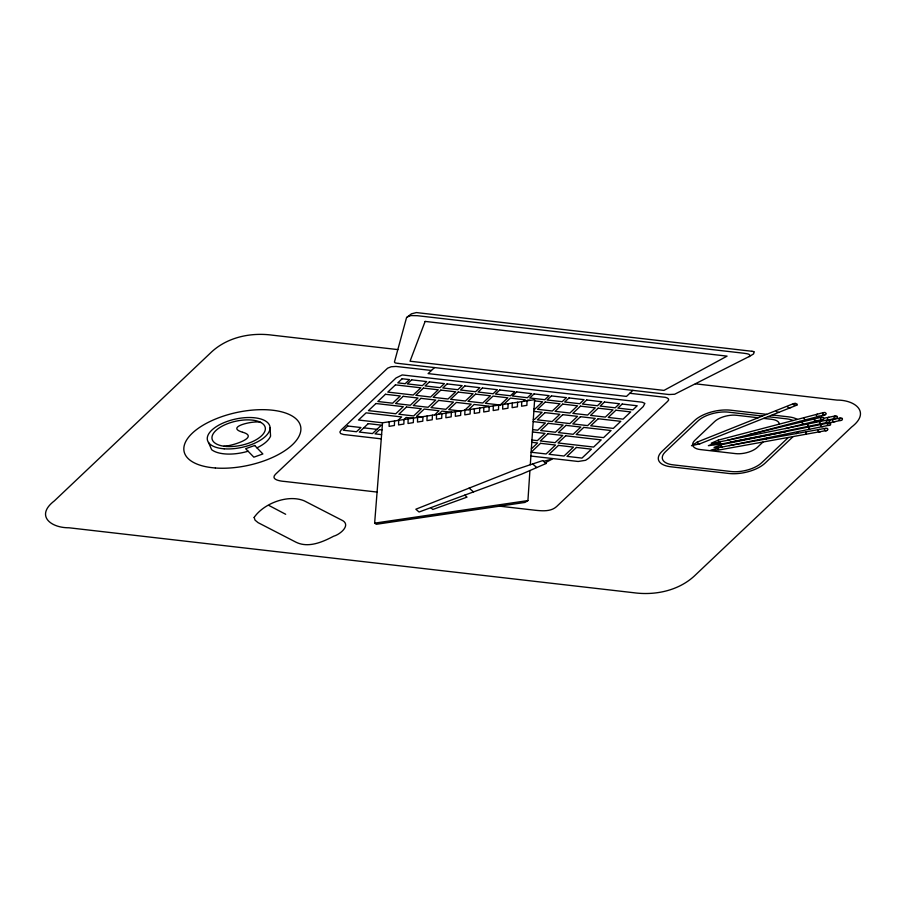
<?xml version="1.0" encoding="UTF-8"?>
<svg xmlns="http://www.w3.org/2000/svg" width="906" height="906" viewBox="0 0 906 906"><rect width="100%" height="100%" fill="white"/><g stroke="black" fill="none" stroke-linecap="round" stroke-linejoin="round"><path stroke-width="1.36" d="M394.529 420.962L394.404 425.492L389.093 426.364L389.218 421.766M403.985 419.523L403.861 424.053L398.561 424.925L398.685 420.327M413.453 418.085L413.329 422.615L408.017 423.487L408.153 418.889M422.921 416.647L422.796 421.177L417.485 422.049L417.609 417.451M432.377 415.208L432.253 419.738L426.953 420.611L427.077 416.013M441.845 413.77L441.72 418.3L436.409 419.172L436.545 414.574M451.313 412.332L451.188 416.862L445.877 417.734L446.001 413.136M460.769 410.894L460.644 415.424L455.333 416.296L455.469 411.698M470.237 409.455L470.112 413.985L464.801 414.857L464.937 410.259M479.693 408.017L479.568 412.547L474.268 413.419L474.393 408.821M489.161 406.579L489.036 411.109L483.725 411.981L483.861 407.383M498.628 405.141L498.504 409.671L493.192 410.543L493.317 405.945M508.085 403.702L507.96 408.232L502.66 409.104L502.785 404.506M517.553 402.264L517.428 406.794L512.116 407.655L512.252 403.068M521.709 401.63L521.584 406.216L526.896 405.356L527.02 400.826L527.79 400.09L530.078 400.35M530.304 464.744L534.631 399.659L382.536 422.785L374.642 523.136L376.33 524.28L524.97 502.434L527.926 500.576L529.919 470.531M398.198 363.408L395.209 362.921L394.438 362.038L406.556 317.576L411.403 313.838L416.398 312.57L751.969 351.279M749.579 356.262C751.176 353.646 745.581 353.657 743.566 353.204L417.326 315.696L410.962 315.571L407.27 316.896M798.22 431.72L796.295 433.578M434.518 367.542L428.119 373.6L626.476 396.409L632.875 390.35M397.938 420.441L401.641 416.941L366.092 412.853L358.527 420.022L382.536 422.785M403.917 419.535L406.115 417.451L412.649 418.21M434.676 414.857L438.991 410.758L424.201 409.059L416.59 416.273L421.562 416.851M438.595 414.269L441.935 411.098L451.879 412.241M464.653 410.305L471.165 404.133L456.375 402.434L448.753 409.648L460.237 410.973M468.572 409.705L474.098 404.472L488.889 406.171L488.334 406.703M500.316 404.88L507.802 397.791L493.011 396.092L485.39 403.306L499.772 404.959M503.793 404.348L510.395 398.096L525.186 399.795L523.543 401.347M531.358 448.878L537.586 442.977L531.799 442.309M762.875 442.151L757.359 447.371A16.195 7.35 -12.2 0 1 735.513 453.612L700.338 449.569A16.195 7.35 -12.2 0 1 692.807 445.401M766.216 438.98L767.291 437.96M788.186 437.632L761.64 462.785A22.661 10.294 -12.2 0 1 731.063 471.516L673.011 464.835A22.661 10.294 -12.2 0 1 665.491 451.72L698.028 420.905A22.661 10.294 -12.2 0 1 728.605 412.162L762.376 416.047M792.909 436.783L765.049 463.17A26.738 12.14 -12.2 0 1 728.99 473.476L670.938 466.794A26.738 12.14 -12.2 0 1 662.071 451.335L694.608 420.509A26.738 12.14 -12.2 0 1 730.678 410.203L766.657 414.348M818.39 429.897L819.477 429.399M824.766 428.742L827.11 428.244M827.529 430.339L718.979 449.988L710.938 450.123L721.119 447.088M820.168 421.732L821.153 421.279M827.824 417.711L828.82 417.258M821.232 424.699L822.229 424.246M826.532 420.441L828.956 419.999M834.2 416.42L836.612 415.979M827.608 423.408L830.021 422.966M829.364 422.049L721.142 444.087L712.977 444.416L720.746 441.641L827.529 419.988M832.908 419.75L833.905 419.297M837.031 418.028L828.503 419.965M830.485 424.971L722.207 447.043L714.041 447.383L721.822 444.608L828.594 422.955M839.273 418.459L841.697 418.028M842.104 420.067L829.194 422.887M793.26 403.804L795.23 403.249L797.189 404.155M797.099 405.039L699.874 443.815L691.471 445.707L697.518 441.958L793.735 403.532M814.528 419.082L815.377 418.697M820.847 417.564L822.931 417.066L824.166 418.187L835.185 415.967M823.848 419.138L785.445 428.527M816.566 414.552L817.348 414.178M822.829 412.91L824.89 412.411L826.227 413.498M825.955 414.461L727.473 440.282M751.957 351.29A19.264 8.743 -12.2 0 1 754.29 351.732L753.554 353.929L749.092 356.67M791.131 407.474L789.273 407.847L787.518 407.032M545.219 462.785L552.298 459.036L543.543 461.335M668.968 394.529L674.653 394.246L749.455 356.375M796.68 405.288L793.214 404.688M819.183 416.364L817.438 416.534L816.317 415.514M817.008 420.928L815.298 421.097L814.256 420.067M715.683 442.728L708.345 445.684L720.395 444.11M829.987 419.637L828.333 419.727M822.331 423.657L820.655 423.748M835.072 421.675L833.395 421.766M823.418 426.613L821.765 426.726M820.326 431.868L818.854 431.935M825.128 414.835L823.543 414.846L822.58 413.861M823.022 419.512L821.527 419.546L820.564 418.527M823.611 412.536L718.56 440.044L711.221 443.181L718.503 442.445M829.534 425.412L828.163 425.435M748.583 434.778L821.685 417.168M828.39 422.468L827.019 422.445M841.13 420.486L839.771 420.475M836.023 418.447L834.709 418.436M829.217 420.248L840.27 418.006M826.385 430.803L825.241 430.792M785.4 431.72L730.225 442.253M729.137 445.65L825.864 428.255M223.895 446.216C230.804 446.386 260.554 437.281 242.548 432.196M374.642 523.136L527.926 500.576M260.894 422.49C255.82 419.965 224.575 426.613 242.106 432.071M398.368 363.419L668.877 394.518M397.847 349.603L272.253 335.163C250.283 332.196 226.296 337.372 210.147 353.306L54.417 500.837C35.119 515.571 50.645 527.915 68.935 527.779L633.747 592.728C655.718 595.684 679.704 590.508 695.853 574.585L851.583 427.054C870.881 412.321 855.355 399.965 837.065 400.101L695.389 383.816M431.437 370.463L395.945 366.443L391.188 366.749L387.621 368.187L275.413 474.336C269.977 479.942 281.324 481.245 284.96 481.482L377.089 492.071M629.795 393.272L663.373 397.122C665.774 396.987 670.961 398.81 667.631 401.369L556.499 506.658C550.837 511.72 542.569 510.984 535.559 510.293L499.614 506.16M772.297 414.993L788.73 416.885A26.738 12.14 -12.2 0 1 797.371 419.41M768.005 416.703L786.657 418.844A22.661 10.294 -12.2 0 1 793.101 420.531M758.096 417.757L736.533 415.276A16.195 7.35 -12.2 0 0 714.687 421.517L694.97 440.191A16.195 7.35 -12.2 0 0 692.705 444.937M763.713 418.402L771.708 419.319A16.195 7.35 -12.2 0 1 779.364 424.121M534.551 400.871L542.581 401.788L534.959 409.014L534.019 408.9M533.849 411.347L542.071 412.287L534.449 419.501L533.317 419.376M533.17 421.596L545.355 422.989L537.734 430.203L532.637 429.625M532.479 431.981L544.982 433.419L537.371 440.633L531.947 440.01M363.77 427.847L376.93 429.365M381.981 429.942L379.489 429.659L375.05 433.872L381.607 434.631M381.279 438.855L343.499 434.495L340.622 433.555L339.863 431.992L341.279 429.84L396.047 377.961L402.207 374.937L642.15 402.196L644.879 403.385L643.26 406.534L588.64 458.289L585.593 460.305L578.153 461.471L530.882 456.046M778.684 412.411L777.767 412.151A6.297 2.854 -12.2 0 1 776.068 410.69M699.817 443.804L698.934 443.544A6.297 2.854 -12.2 0 1 697.201 442.071M805.615 419.886L804.981 419.501A6.297 2.854 -12.2 0 1 804.279 417.7M269.003 505.503L285.673 514.28M803.305 424.212L802.716 423.804M719.262 442.151L718.707 441.743A5.991 2.718 -12.2 0 1 718.288 441.188M808.571 426.454L808.084 426.035A6.308 2.865 -12.2 0 1 807.812 424.121M809.613 429.399L809.149 429.002A6.297 2.854 -12.2 0 1 808.911 427.043M721.108 444.065L720.576 443.578A6.24 2.831 -12.2 0 1 720.383 441.754M722.207 447.043L721.663 446.556A6.297 2.854 -12.2 0 1 721.482 444.665M816.057 422.298L815.525 421.732M532.649 463.963L536.771 467.553M469.138 488.108L473.498 491.913M464.733 495.152L467.009 497.134L432.762 509.5L430.826 507.666M842.161 418.379L842.489 419.161M837.087 416.341L837.416 417.111M839.273 420.101L838.956 419.376M834.177 418.04L833.871 417.326M832.886 421.381L832.58 420.644M829.42 420.361L829.749 421.131M827.801 419.331L827.495 418.617M830.496 423.329L830.825 424.099M826.532 422.083L826.215 421.358M827.597 425.05L827.28 424.325M820.145 423.362L819.839 422.626M821.21 426.318L820.904 425.594M718.503 449.501L718.526 449.523A6.297 2.854 -12.2 0 1 718.515 447.553M799.862 421.415L800.508 422.275M827.744 428.776L827.925 429.501M824.573 430.203L824.426 429.557M818.197 431.347L818.039 430.69M208.516 442.502L211.642 449.693A31.97 14.519 -12.2 0 0 248.097 451.222M270.056 427.892L270.566 436.137A31.97 14.519 -12.2 0 1 256.953 447.847M718.175 440.463A5.991 2.718 -12.2 0 1 718.254 440.123M802.727 423.77A6.297 2.854 -12.2 0 1 802.195 421.958M806.136 433.815A6.297 2.854 -12.2 0 1 806.125 431.902M254.144 517.428L255.05 520.146L258.074 522.649L295.843 542.128C308.278 548.334 322.445 542.116 333.691 536.193C340.316 534.415 352.23 524.449 341.086 519.795L304.269 500.848C287.802 494.019 263.601 503.589 254.144 517.428M425.129 321.415L410.044 361.211L663.973 390.407L727.076 356.126L425.129 321.415M347.745 426.013L343.306 430.225L356.466 431.743L360.916 427.53L347.745 426.013M385.469 394.28L377.847 401.505L392.638 403.204L400.259 395.979L385.469 394.28M395.435 384.88L387.813 392.094L413.238 395.016L420.86 387.802L395.435 384.88M375.956 403.51L368.459 410.611L395.763 413.759L403.261 406.658L375.956 403.51M402.139 378.753L397.813 382.853L405.175 383.702L409.501 379.591L402.139 378.753M411.652 379.841L407.372 383.906L422.377 385.628L426.658 381.573L411.652 379.841M368.21 423.646L359.32 432.06L372.491 433.578L381.381 425.152L368.21 423.646M403.193 396.318L395.571 403.532L410.373 405.242L417.983 398.017L403.193 396.318M429.387 381.879L425.095 385.945L440.101 387.666L444.393 383.612L429.387 381.879M423.453 388.096L415.843 395.31L430.633 397.009L438.244 389.795L423.453 388.096M406.477 407.02L398.867 414.246L413.657 415.945L421.267 408.731L406.477 407.02M420.916 398.357L413.306 405.571L428.096 407.281L435.707 400.056L420.916 398.357M447.111 383.918L442.819 387.983L457.824 389.705L462.117 385.639L447.111 383.918M440.848 390.101L433.227 397.315L448.017 399.014L455.639 391.8L440.848 390.101M438.64 400.395L431.03 407.609L445.82 409.319L453.442 402.094L438.64 400.395M458.232 392.094L450.61 399.308L465.401 401.007L473.023 393.793L458.232 392.094M464.835 385.956L460.542 390.022L475.548 391.743L479.84 387.677L464.835 385.956M475.616 394.099L468.006 401.313L482.796 403.011L490.406 395.797L475.616 394.099M482.388 387.972L478.096 392.038L493.102 393.77L497.394 389.705L482.388 387.972M499.784 389.976L495.491 394.042L510.497 395.763L514.789 391.698L499.784 389.976M516.669 391.913L512.388 395.979L527.394 397.711L531.675 393.646L516.669 391.913M534.064 393.917L529.772 397.983L544.778 399.705L549.07 395.639L534.064 393.917M551.448 395.911L547.156 399.976L562.162 401.709L566.454 397.643L551.448 395.911M545.174 402.094L537.552 409.308L552.343 411.007L559.965 403.793L545.174 402.094M545.004 412.626L537.383 419.84L552.173 421.539L559.795 414.325L545.004 412.626M569.013 397.938L564.721 402.004L579.727 403.725L584.019 399.659L569.013 397.938M562.728 404.11L555.118 411.324L569.908 413.023L577.518 405.809L562.728 404.11M548.289 423.329L540.667 430.543L555.457 432.241L563.079 425.027L548.289 423.329M562.728 414.665L555.106 421.879L569.897 423.578L577.518 416.364L562.728 414.665M547.915 433.759L540.304 440.973L555.095 442.672L562.705 435.458L547.915 433.759M540.554 443.317L531.143 452.241L546.103 453.963L555.525 445.039L540.554 443.317M586.737 399.976L582.445 404.042L597.45 405.763L601.743 401.698L586.737 399.976M580.452 406.148L572.841 413.363L587.632 415.061L595.242 407.847L580.452 406.148M566.012 425.367L558.39 432.581L573.181 434.28L580.803 427.066L566.012 425.367M580.452 416.703L572.83 423.917L587.632 425.616L595.242 418.402L580.452 416.703M565.638 435.797L558.073 442.966L593.623 447.054L601.188 439.886L565.638 435.797M558.492 445.378L549.07 454.302L564.042 456.024L573.453 447.1L558.492 445.378M604.461 402.015L600.168 406.081L615.174 407.802L619.466 403.736L604.461 402.015M598.187 408.187L590.565 415.401L605.355 417.1L612.977 409.886L598.187 408.187M583.736 427.406L576.239 434.506L603.543 437.643L611.04 430.543L583.736 427.406M598.175 418.742L590.723 425.797L613.317 428.402L620.769 421.335L598.175 418.742M576.42 447.439L567.009 456.364L581.98 458.085L591.392 449.161L576.42 447.439M622.184 404.053L617.892 408.119L632.898 409.84L637.19 405.775L622.184 404.053M615.91 410.225L608.288 417.44L623.079 419.138L630.701 411.924L615.91 410.225M546.046 463.521L521.686 474.121L419.048 512.015L415.843 509.217L516.307 469.421L542.705 460.599L546.046 463.521M254.688 445.492L245.651 448.697L253.839 457.168L262.876 453.963L254.688 445.492M224.178 448.81A31.97 14.519 -12.2 0 0 270.022 427.236A31.97 14.519 -12.2 0 0 221.755 423.646A31.97 14.519 -12.2 0 0 224.178 448.81M226.341 446.477A27.191 12.344 -12.2 0 0 265.333 428.13A27.191 12.344 -12.2 0 0 224.28 425.084A27.191 12.344 -12.2 0 0 226.341 446.477M215.39 467.994A59.592 27.055 -12.2 0 0 300.837 427.791A59.592 27.055 -12.2 0 0 210.871 421.086A59.592 27.055 -12.2 0 0 215.39 467.994"/></g></svg>
